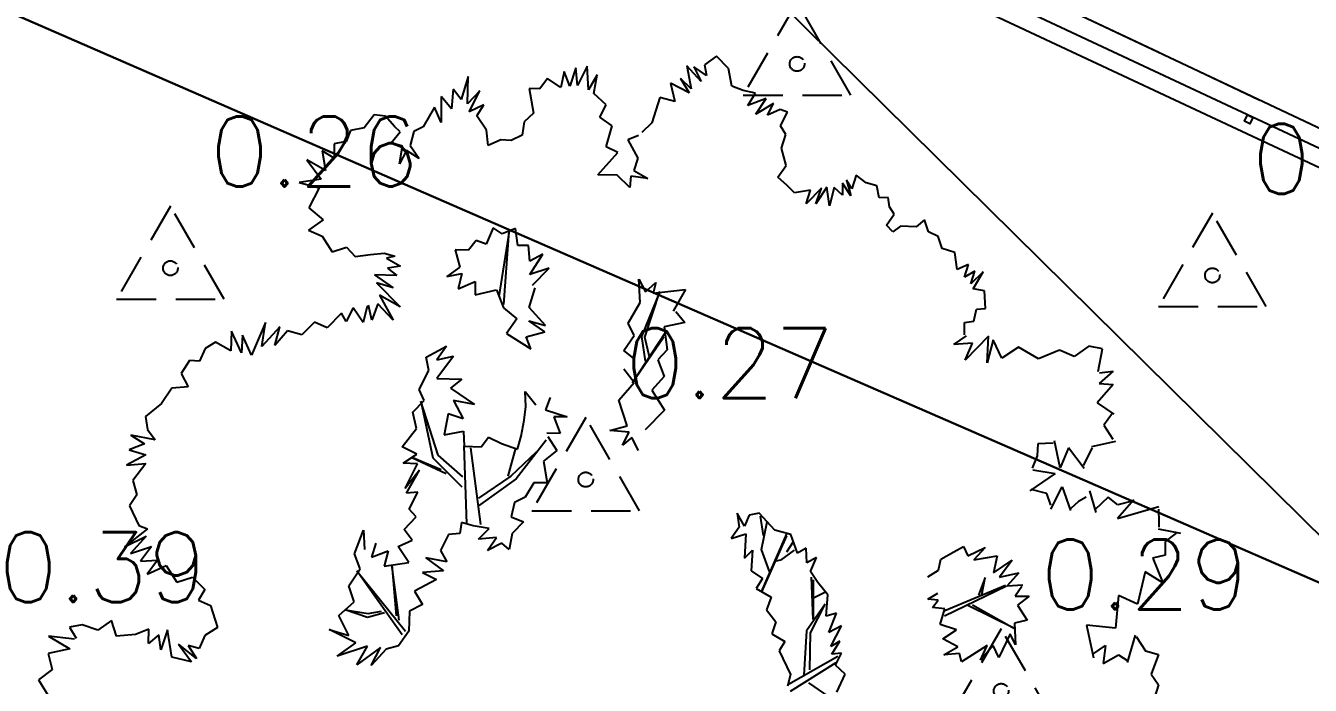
# Model space of a CAD drawing. Header units: metres. Extents: x 543100 to 543604, y 9574012 to 9574398.
# Drawn here: x 543260.08 to 543271.11, y 9574303.81 to 9574309.47 of the extents above; entities that cross this region are included whole.
import ezdxf

# ---------------------------------------------------------------- set-up
doc = ezdxf.new("R2010")
doc.units = ezdxf.units.M
doc.header["$LTSCALE"] = 0.1
doc.linetypes.add('CONTINUO', pattern=[0])
doc.linetypes.add('DASHED2', pattern=[9.525, 6.35, -3.175])
for name, color, linetype in [('C-TINN-BNDY', 110, 'Continuous'), ('C-TOPO-TEXT', 7, 'Continuous'), ('IMPL_CERCA', 8, 'Continuous'), ('IMPL_VEGETAÇÃO', 8, 'Continuous'), ('IMPLANTAÇÃO', 1, 'Continuous'), ('MalhaTriTG', 7, 'CONTINUO'), ('PROJ_PLATOS', 2, 'DASHED2'), ('XREF_IMPLNTACAO', 2, 'Continuous')]:
    doc.layers.add(name, color=color, linetype=linetype)
doc.layers.get('IMPLANTAÇÃO').off()
doc.styles.get("Standard").update_dxf_attribs({"font": 'simplex.shx'})

# ---------------------------------------------------------------- blocks, each defined once
blk = doc.blocks.new('ARBOL03P')
at = {"layer": 'IMPL_VEGETAÇÃO', "color": 1}
for p, q in [((-0.8265, 1.9023), (-0.8035, 1.9436)), ((-0.8035, 1.9436), (-0.7255, 1.9574)), ((-0.9045, 1.8931), (-0.8265, 1.9023)), ((-0.8953, 1.8426), (-0.9045, 1.8931)), ((-0.9274, 1.7875), (-0.8953, 1.8426)), ((-1.2173, 1.7103), (-1.1519, 1.7855)), ((-1.1519, 1.7855), (-1.1585, 1.7071)), ((-0.9298, 1.7823), (-0.8253, 1.8019)), ((-0.8357, 1.76), (-0.8311, 1.8013)), ((-1.3251, 1.6776), (-1.348, 1.7594)), ((-1.3405, 1.7462), (-1.2946, 1.7232)), ((-1.2946, 1.7232), (-1.2487, 1.7462)), ((-1.2487, 1.7462), (-1.2165, 1.7094)), ((-1.1585, 1.7071), (-1.0376, 1.7365)), ((-1.0376, 1.7365), (-1.0343, 1.658)), ((-0.7806, 1.7232), (-0.8357, 1.76)), ((-1.0343, 1.658), (-0.92, 1.7038)), ((-0.92, 1.7038), (-0.8808, 1.6024)), ((-0.8448, 1.7003), (-0.7806, 1.7232)), ((-0.7944, 1.6727), (-0.8448, 1.7003)), ((-1.2892, 1.524), (-1.4002, 1.6417)), ((-1.3909, 1.6452), (-1.3496, 1.6681)), ((-1.3496, 1.6681), (-1.3313, 1.6773)), ((-0.8808, 1.6024), (-0.7828, 1.6809)), ((-1.3806, 1.5468), (-1.2892, 1.524)), ((-1.3726, 1.5441), (-1.3359, 1.5028)), ((-1.3359, 1.5028), (-1.345, 1.4569)), ((-1.345, 1.4569), (-1.2808, 1.4339)), ((-1.3349, 1.3834), (-1.2728, 1.4422)), ((-1.5791, 1.3191), (-1.547, 1.3742)), ((-1.544, 1.3866), (-1.4852, 1.3147)), ((-1.3083, 1.3834), (-1.2808, 1.365)), ((-1.3022, 1.2853), (-1.2369, 1.3539)), ((-1.2808, 1.365), (-1.2441, 1.3513)), ((-0.8563, 1.3135), (-0.88, 1.3608)), ((-0.88, 1.3608), (-0.8293, 1.3371)), ((-0.8293, 1.3371), (-0.7956, 1.3946)), ((-0.7956, 1.3946), (-0.7652, 1.3574)), ((-0.7652, 1.3574), (-0.6943, 1.398)), ((-0.7543, 1.1856), (-0.7472, 1.3668)), ((-0.7472, 1.3668), (-0.7437, 1.1714)), ((-0.6943, 1.398), (-0.7213, 1.3608)), ((-0.7213, 1.3608), (-0.6233, 1.3642)), ((-0.6233, 1.3642), (-0.6537, 1.3236)), ((-1.642, 1.2591), (-1.6322, 1.3343)), ((-1.6341, 1.3283), (-1.5791, 1.3191)), ((-1.4827, 1.3191), (-1.4093, 1.3191)), ((-1.4002, 1.3278), (-1.4427, 1.2395)), ((-0.8766, 1.2696), (-0.907, 1.3202)), ((-0.9002, 1.3202), (-0.8563, 1.3135)), ((-0.6537, 1.3236), (-0.5828, 1.3067)), ((-0.5828, 1.3067), (-0.6436, 1.3034)), ((-0.6436, 1.3034), (-0.5457, 1.2459)), ((-1.7465, 1.2166), (-1.7759, 1.2591)), ((-1.7759, 1.2591), (-1.7106, 1.233)), ((-1.7106, 1.233), (-1.7302, 1.282)), ((-1.7302, 1.282), (-1.642, 1.2591)), ((-1.2075, 1.2853), (-1.3022, 1.2853)), ((-1.2211, 1.2778), (-1.2533, 1.2456)), ((-0.8935, 1.229), (-0.9408, 1.2865)), ((-0.9408, 1.2865), (-0.8766, 1.2696)), ((-0.875, 1.2673), (-0.6691, 1.111)), ((-0.875, 1.2638), (-0.6869, 1.1039)), ((-1.7489, 1.2089), (-1.8315, 1.186)), ((-1.4427, 1.2395), (-1.361, 1.246)), ((-1.361, 1.246), (-1.4427, 1.1807)), ((-1.3088, 1.1578), (-1.3349, 1.2395)), ((-1.3349, 1.2395), (-1.2336, 1.1839)), ((-1.2533, 1.2456), (-1.2395, 1.186)), ((-0.8969, 1.202), (-0.9712, 1.2425)), ((-0.9712, 1.2425), (-0.8935, 1.229)), ((-0.5389, 1.1749), (-0.5896, 1.2087)), ((-0.5896, 1.2087), (-0.5896, 1.1445)), ((-0.5457, 1.2459), (-0.5693, 1.2256)), ((-0.5693, 1.2256), (-0.5389, 1.1749)), ((-1.8315, 1.186), (-1.8177, 1.1354)), ((-1.4322, 1.1814), (-1.4047, 1.1308)), ((-0.961, 1.1851), (-0.8969, 1.202)), ((-0.907, 1.1141), (-0.961, 1.1851)), ((-0.804, 1.1998), (-0.8679, 1.1821)), ((-0.8679, 1.1821), (-0.7969, 1.1892)), ((-0.5896, 1.1445), (-0.6436, 1.1749)), ((-0.6436, 1.1749), (-0.6335, 1.1107)), ((-1.8177, 1.1354), (-1.758, 1.1033)), ((-1.4047, 1.1308), (-1.3634, 1.1492)), ((-1.3634, 1.1492), (-1.3129, 1.1538)), ((-0.9104, 1.0871), (-0.9678, 1.131)), ((-0.9678, 1.131), (-0.907, 1.1141)), ((-0.6335, 1.1107), (-0.6943, 1.1006)), ((-1.758, 1.1033), (-1.7535, 1.0436)), ((-0.934, 1.0567), (-0.9104, 1.0871)), ((-0.6774, 1.0567), (-0.7111, 1.0634)), ((-0.7111, 1.0634), (-0.6976, 1.0263)), ((-0.6943, 1.1006), (-0.6774, 1.0567)), ((-1.7535, 1.0436), (-1.6892, 0.9885)), ((-0.9002, 1.033), (-0.934, 1.0567)), ((-0.853, 1.0026), (-0.9002, 1.033)), ((-0.8124, 1.0128), (-0.853, 1.0026)), ((-0.7719, 0.9891), (-0.8124, 1.0128)), ((-0.6976, 1.0263), (-0.7348, 1.0499)), ((-1.6892, 0.9885), (-1.6938, 0.9012)), ((-0.2147, 0.77), (-0.1934, 0.9298)), ((-1.6938, 0.9012), (-1.6296, 0.8645)), ((-0.3059, 0.8776), (-0.3194, 0.8303)), ((-0.2316, 0.881), (-0.3059, 0.8776)), ((-1.5883, 0.8232), (-1.68, 0.7819)), ((-1.6296, 0.8645), (-1.6754, 0.8048)), ((-1.6754, 0.8048), (-1.5883, 0.8232)), ((-0.3194, 0.8303), (-0.3701, 0.8303)), ((-0.3701, 0.8303), (-0.3498, 0.7999)), ((-0.3532, 0.8233), (-0.1757, 0.706)), ((-0.3283, 0.8268), (-0.1544, 0.7238)), ((-1.68, 0.7819), (-1.5607, 0.7451)), ((-0.3735, 0.783), (-0.4613, 0.783)), ((-0.4613, 0.783), (-0.4174, 0.7526)), ((-0.3498, 0.7999), (-0.4072, 0.8033)), ((-0.4072, 0.8033), (-0.3735, 0.783)), ((-1.7669, 0.725), (-1.8245, 0.6921)), ((-1.7505, 0.6962), (-1.7669, 0.725)), ((-1.5607, 0.7451), (-1.6296, 0.7405)), ((-1.6296, 0.7405), (-1.5928, 0.6808)), ((-0.4174, 0.7526), (-0.495, 0.7458)), ((-0.495, 0.7458), (-0.468, 0.7154)), ((-0.2609, 0.7522), (-0.3851, 0.6918)), ((-0.3851, 0.6741), (-0.2325, 0.7416)), ((-1.8245, 0.6921), (-1.8122, 0.6509)), ((-1.7052, 0.7085), (-1.7505, 0.6962)), ((-1.6847, 0.6797), (-1.7052, 0.7085)), ((-1.6435, 0.7003), (-1.6847, 0.6797)), ((-1.5928, 0.6808), (-1.6433, 0.7084)), ((-0.4348, 0.6776), (-0.5733, 0.5995)), ((-0.5662, 0.6101), (-0.4348, 0.6776)), ((-0.5423, 0.685), (-0.5659, 0.6309)), ((-0.468, 0.7154), (-0.5423, 0.685)), ((-0.3851, 0.6918), (-0.5058, 0.6918)), ((-0.5058, 0.6918), (-0.3851, 0.6741)), ((-0.2721, 0.6174), (-0.2114, 0.6951)), ((-0.2114, 0.6951), (-0.1675, 0.7053)), ((-1.8122, 0.6509), (-1.8862, 0.655)), ((-1.8862, 0.655), (-1.8245, 0.6344)), ((-1.8245, 0.6344), (-1.8739, 0.6262)), ((-0.5659, 0.6309), (-0.5896, 0.587)), ((-0.5449, 0.6705), (-0.5058, 0.6421)), ((-1.8369, 0.6015), (-1.8862, 0.5933)), ((-1.8862, 0.5933), (-1.8492, 0.5645)), ((-1.8739, 0.6262), (-1.8369, 0.6015)), ((-0.5896, 0.587), (-0.647, 0.5836)), ((-0.647, 0.5836), (-0.6132, 0.56)), ((-0.316, 0.5633), (-0.3127, 0.6208)), ((-0.3127, 0.6208), (-0.2721, 0.6174)), ((-1.8492, 0.5645), (-1.9027, 0.5274)), ((-0.6132, 0.56), (-0.6605, 0.5329)), ((-0.6605, 0.5329), (-0.6301, 0.5127)), ((-0.387, 0.5059), (-0.3633, 0.5566)), ((-0.3633, 0.5566), (-0.316, 0.5633)), ((-1.9027, 0.5274), (-1.8944, 0.478)), ((-0.6301, 0.5127), (-0.6807, 0.4586)), ((-0.6336, 0.4965), (-0.5768, 0.468)), ((-0.441, 0.4349), (-0.4376, 0.4991)), ((-0.4376, 0.4991), (-0.387, 0.5059)), ((-1.8944, 0.478), (-1.9273, 0.4451)), ((-1.9273, 0.4451), (-1.9273, 0.404)), ((-0.6807, 0.4586), (-0.6672, 0.3978)), ((-0.4384, 0.4574), (-0.6762, 0.4432)), ((-0.6691, 0.4467), (-0.4384, 0.4574)), ((-0.6159, 0.4751), (-0.662, 0.4787)), ((-0.52, 0.4503), (-0.5804, 0.3863)), ((-0.5768, 0.468), (-0.5662, 0.4538)), ((-0.4916, 0.3876), (-0.4849, 0.4383)), ((-0.4849, 0.4383), (-0.441, 0.4349)), ((-1.9273, 0.404), (-1.9602, 0.371)), ((-0.6672, 0.3978), (-0.6976, 0.3167)), ((-0.5804, 0.3863), (-0.6833, 0.3579)), ((-0.5626, 0.3572), (-0.4916, 0.3876)), ((-1.9602, 0.371), (-1.9232, 0.3546)), ((-1.9232, 0.3546), (-1.8985, 0.3011)), ((-0.6301, 0.3686), (-0.6904, 0.3259)), ((-0.6065, 0.3065), (-0.522, 0.3437)), ((-0.522, 0.3437), (-0.5626, 0.3572)), ((-1.8985, 0.3011), (-1.8656, 0.2846)), ((-0.6976, 0.3167), (-0.674, 0.2863)), ((-0.674, 0.2863), (-0.6301, 0.2896)), ((-0.6301, 0.2896), (-0.6605, 0.2423)), ((-0.5659, 0.266), (-0.6065, 0.3065)), ((-1.9273, 0.2599), (-1.9438, 0.2311)), ((-1.878, 0.2517), (-1.9273, 0.2599)), ((-1.8656, 0.2846), (-1.878, 0.2517)), ((-0.6605, 0.2423), (-0.6166, 0.2727)), ((-0.6166, 0.2727), (-0.5659, 0.266)), ((-1.9438, 0.2311), (-1.9726, 0.2105)), ((-1.9726, 0.2105), (-1.9561, 0.1817)), ((-1.9561, 0.1817), (-1.9931, 0.1529)), ((-1.9931, 0.1529), (-1.9849, 0.1118)), ((-1.9849, 0.1118), (-1.9931, 0.0665)), ((-1.9931, 0.0665), (-1.9397, 0.0747)), ((-1.9602, 0.0418), (-1.915, 0.083)), ((-1.9397, 0.0747), (-1.9602, 0.0418)), ((-1.915, 0.083), (-1.9438, 0.0336)), ((-1.9438, 0.0336), (-1.9027, 0.0542)), ((-1.9027, 0.0542), (-1.915, 0.013)), ((-1.915, 0.013), (-1.8451, 0.0295)), ((-1.8451, 0.0295), (-1.9027, -0.0117)), ((-1.9027, -0.0117), (-1.8286, -0.0199)), ((-1.8286, -0.0199), (-1.8903, -0.0282)), ((-1.8903, -0.0282), (-1.8122, -0.0528)), ((-1.8122, -0.0528), (-1.8656, -0.0611)), ((-1.8656, -0.0611), (-1.8286, -0.1105)), ((-1.8286, -0.1105), (-1.841, -0.1475)), ((-1.9068, -0.1845), (-1.9561, -0.2298)), ((-1.8533, -0.1928), (-1.9068, -0.1845)), ((-1.841, -0.1475), (-1.8533, -0.1928)), ((-0.9264, -0.2519), (-0.8816, -0.1757)), ((-0.8816, -0.1757), (-0.783, -0.207)), ((-2.0096, -0.238), (-2.0302, -0.271)), ((-1.9561, -0.2298), (-2.0096, -0.238)), ((-1.0384, -0.2833), (-0.9936, -0.2339)), ((-0.9936, -0.2339), (-0.9264, -0.2519)), ((-0.7023, -0.1936), (-0.7337, -0.2384)), ((-0.7337, -0.2384), (-0.6934, -0.2564)), ((-2.0302, -0.271), (-2.0877, -0.271)), ((-2.0877, -0.271), (-2.0836, -0.2998)), ((-1.2311, -0.3057), (-1.2086, -0.2564)), ((-1.2086, -0.2564), (-1.1594, -0.3191)), ((-1.1594, -0.3191), (-1.0877, -0.2698)), ((-1.0877, -0.2698), (-1.0384, -0.2833)), ((-0.7651, -0.2743), (-0.8367, -0.346)), ((-0.7203, -0.3236), (-0.7651, -0.2743)), ((-0.6934, -0.2564), (-0.7471, -0.2564)), ((-0.7471, -0.2564), (-0.7203, -0.3236)), ((-2.0425, -0.3327), (-2.0919, -0.3327)), ((-2.0919, -0.3327), (-2.026, -0.3739)), ((-2.0836, -0.2998), (-2.0425, -0.3327)), ((-1.2535, -0.4133), (-1.3207, -0.3102)), ((-1.3207, -0.3102), (-1.2266, -0.3146)), ((-0.9186, -0.3292), (-1.1428, -0.305)), ((-1.1247, -0.3019), (-0.9186, -0.3292)), ((-1.0337, -0.3171), (-1.0913, -0.3656)), ((-1.0883, -0.3778), (-1.0125, -0.3232)), ((-0.9219, -0.3236), (-0.9488, -0.3819)), ((-0.8367, -0.346), (-0.9219, -0.3236)), ((-2.026, -0.3739), (-2.096, -0.3656)), ((-2.096, -0.3656), (-2.0425, -0.415)), ((-1.0913, -0.3656), (-1.2701, -0.3929)), ((-1.2701, -0.3929), (-1.0883, -0.3778)), ((-1.0025, -0.3684), (-1.0115, -0.4133)), ((-2.0425, -0.415), (-2.096, -0.4109)), ((-2.096, -0.4109), (-2.0836, -0.4562)), ((-1.2938, -0.4222), (-1.2535, -0.4133)), ((-1.2445, -0.4402), (-1.2938, -0.4222)), ((-1.0787, -0.4043), (-1.1101, -0.4447)), ((-1.0115, -0.4133), (-1.0787, -0.4043)), ((-2.0836, -0.4562), (-2.0795, -0.5014)), ((-1.1997, -0.4402), (-1.2759, -0.485)), ((-1.2759, -0.485), (-1.2445, -0.4402)), ((-1.1101, -0.4447), (-1.1997, -0.4402)), ((-0.5948, -0.5209), (-0.5634, -0.4671)), ((-0.5634, -0.4671), (-0.5052, -0.494)), ((-0.5052, -0.494), (-0.438, -0.4447)), ((-0.438, -0.4447), (-0.4156, -0.4895)), ((-0.2632, -0.5074), (-0.2677, -0.4581)), ((-0.2677, -0.4581), (-0.2094, -0.476)), ((-0.2094, -0.476), (-0.1512, -0.4581)), ((-0.1512, -0.4581), (-0.1602, -0.494)), ((-2.0795, -0.5014), (-2.133, -0.5426)), ((-0.6799, -0.5747), (-0.6934, -0.4895)), ((-0.6934, -0.4895), (-0.671, -0.5343)), ((-0.671, -0.5343), (-0.6262, -0.485)), ((-0.6262, -0.485), (-0.6038, -0.5298)), ((-0.5801, -0.5203), (-0.3989, -0.5557)), ((-0.4156, -0.4895), (-0.3528, -0.494)), ((-0.3528, -0.494), (-0.317, -0.5209)), ((-0.317, -0.5209), (-0.2632, -0.5074)), ((-0.1109, -0.5298), (-0.1691, -0.5209)), ((-0.1691, -0.5209), (-0.1333, -0.5792)), ((-0.1602, -0.494), (-0.1109, -0.5298)), ((-2.133, -0.5426), (-2.1535, -0.6043)), ((-0.7292, -0.5792), (-0.6799, -0.5747)), ((-0.5226, -0.5336), (-0.3989, -0.5778)), ((-0.3989, -0.5557), (-0.2443, -0.6353)), ((-0.3989, -0.5778), (-0.2708, -0.6485)), ((-0.1333, -0.5792), (-0.187, -0.5612)), ((-0.187, -0.5612), (-0.1691, -0.6195)), ((-2.1535, -0.6043), (-2.1042, -0.629)), ((-2.1042, -0.629), (-2.0713, -0.6043)), ((-2.0713, -0.6043), (-2.0795, -0.6619)), ((-2.0795, -0.6619), (-2.0425, -0.6126)), ((-2.0425, -0.6126), (-2.0713, -0.6866)), ((-1.6308, -0.686), (-1.6268, -0.6258)), ((-1.6268, -0.6258), (-1.6067, -0.686)), ((-0.7068, -0.6733), (-0.6799, -0.615)), ((-0.55, -0.6105), (-0.6082, -0.6285)), ((-0.5007, -0.6016), (-0.55, -0.6105)), ((-0.4917, -0.6643), (-0.5007, -0.6016)), ((-0.3945, -0.5866), (-0.5005, -0.6087)), ((-0.1869, -0.5955), (-0.4254, -0.7591)), ((-0.1691, -0.6195), (-0.1602, -0.6643)), ((-2.0713, -0.6866), (-2.0014, -0.6331)), ((-2.0014, -0.6331), (-2.0178, -0.6866)), ((-2.0178, -0.6866), (-1.9849, -0.6331)), ((-1.9849, -0.6331), (-1.9849, -0.7113)), ((-1.9849, -0.7113), (-1.9314, -0.6661)), ((-1.9314, -0.6661), (-1.9191, -0.7237)), ((-1.6067, -0.686), (-1.5666, -0.67)), ((-1.5666, -0.67), (-1.5867, -0.7342)), ((-0.6575, -0.6464), (-0.7068, -0.6733)), ((-0.6082, -0.6285), (-0.6575, -0.6464)), ((-0.4917, -0.7181), (-0.4917, -0.6643)), ((-0.1648, -0.6441), (-0.421, -0.7856)), ((-0.1602, -0.6643), (-0.1198, -0.6509)), ((-0.1198, -0.6509), (-0.0974, -0.6868)), ((-0.0302, -0.6868), (-0.0033, -0.6464)), ((-0.0033, -0.6464), (0.0191, -0.7226)), ((0.0191, -0.7226), (0.0325, -0.6419)), ((0.0325, -0.6419), (0.0728, -0.7092)), ((0.0728, -0.7092), (0.0728, -0.6509)), ((0.0728, -0.6509), (0.149, -0.7047)), ((0.149, -0.7047), (0.1804, -0.6554)), ((0.1798, -0.9315), (0.2991, -0.6662)), ((0.3168, -0.6706), (0.1798, -0.9315)), ((0.1804, -0.6554), (0.2252, -0.6868)), ((0.2252, -0.6868), (0.2924, -0.6554)), ((0.2924, -0.6554), (0.3596, -0.6643)), ((0.3596, -0.6643), (0.391, -0.7002)), ((-1.9191, -0.7237), (-1.8204, -0.7072)), ((-1.8204, -0.7072), (-1.771, -0.7237)), ((-1.723, -0.7583), (-1.6789, -0.694)), ((-1.6789, -0.694), (-1.6308, -0.686)), ((-0.9622, -0.7181), (-0.9936, -0.8033)), ((-0.9488, -0.7809), (-0.9622, -0.7181)), ((-0.9398, -0.7092), (-0.9488, -0.7809)), ((-0.8905, -0.763), (-0.9398, -0.7092)), ((-0.4469, -0.7271), (-0.4917, -0.7181)), ((-0.0974, -0.6868), (-0.0302, -0.6868)), ((0.2726, -0.706), (0.1003, -0.8254)), ((0.391, -0.7002), (0.4716, -0.7226)), ((0.4716, -0.7226), (0.3954, -0.7226)), ((0.3954, -0.7226), (0.494, -0.7719)), ((-1.7551, -0.7302), (-1.723, -0.7583)), ((-1.5546, -0.7984), (-1.6629, -0.7703)), ((-1.6629, -0.7703), (-1.6629, -0.8185)), ((-1.5867, -0.7342), (-1.5546, -0.7984)), ((-0.8592, -0.7271), (-0.8905, -0.763)), ((-0.8681, -0.8347), (-0.8592, -0.7271)), ((-0.42, -0.7854), (-0.4469, -0.7271)), ((-0.315, -0.737), (-0.3459, -0.8563)), ((-0.3282, -0.8696), (-0.2796, -0.7237)), ((0.1003, -0.8254), (0.2638, -0.7237)), ((0.2726, -0.7679), (0.3168, -0.8165)), ((0.494, -0.7719), (0.4134, -0.7675)), ((0.4134, -0.7675), (0.4985, -0.8526)), ((-1.6629, -0.8185), (-1.7431, -0.8345)), ((-1.0742, -0.8302), (-1.1594, -0.8033)), ((-1.1594, -0.8033), (-1.1056, -0.8571)), ((-0.9936, -0.8033), (-1.0697, -0.8168)), ((-0.4693, -0.8123), (-0.42, -0.7854)), ((-0.4245, -0.8706), (-0.4693, -0.8123)), ((-0.2929, -0.9403), (-0.2973, -0.7988)), ((-0.0168, -0.7988), (-0.0392, -0.8437)), ((0.028, -0.8347), (-0.0168, -0.7988)), ((0.0639, -0.7719), (0.028, -0.8347)), ((0.1176, -0.8482), (0.0639, -0.7719)), ((0.3035, -0.821), (0.2726, -0.7812)), ((0.3168, -0.8165), (0.3301, -0.905)), ((0.4985, -0.8526), (0.4223, -0.8123)), ((0.4223, -0.8123), (0.4223, -0.9244)), ((-1.7431, -0.8345), (-1.7511, -0.8907)), ((-1.1056, -0.8571), (-1.1952, -0.8482)), ((-1.1952, -0.8482), (-1.1504, -0.8795)), ((-0.9488, -0.8885), (-0.9353, -0.8257)), ((-0.9353, -0.8257), (-0.8681, -0.8347)), ((-0.5903, -0.9289), (-0.5769, -0.8213)), ((-0.5769, -0.8213), (-0.5545, -0.8975)), ((-0.5545, -0.8975), (-0.5097, -0.8347)), ((-0.5097, -0.8347), (-0.5007, -0.893)), ((-0.3459, -0.8563), (-0.4961, -1.0066)), ((-0.3017, -0.821), (-0.2929, -0.9403)), ((-0.1154, -0.8616), (-0.187, -0.8616)), ((-0.187, -0.8616), (-0.1646, -0.8975)), ((-0.1019, -0.8257), (-0.1154, -0.8616)), ((-0.0392, -0.8437), (-0.1019, -0.8257)), ((0.0594, -0.8616), (0.1176, -0.8482)), ((0.1087, -0.9064), (0.0594, -0.8616)), ((0.3301, -0.905), (0.3035, -0.821)), ((0.4089, -0.8482), (0.3596, -0.9154)), ((0.4223, -0.9244), (0.4089, -0.8482)), ((-1.8032, -0.8907), (-1.8193, -0.9509)), ((-1.7511, -0.8907), (-1.8032, -0.8907)), ((-0.961, -0.8933), (-1.2156, -0.9994)), ((-1.1504, -0.8795), (-1.1997, -0.9109)), ((-1.1997, -0.9109), (-1.1818, -0.9468)), ((-0.9981, -0.9423), (-0.9488, -0.8885)), ((-0.5993, -0.9916), (-0.6396, -0.9064)), ((-0.6396, -0.9064), (-0.5903, -0.9289)), ((-0.5007, -0.893), (-0.4245, -0.8706)), ((-0.4961, -1.0066), (-0.3282, -0.8696)), ((-0.1781, -0.9109), (-0.2811, -0.9109)), ((-0.2811, -0.9109), (-0.2587, -0.9602)), ((-0.1646, -0.8975), (-0.2632, -0.893)), ((-0.2632, -0.893), (-0.1781, -0.9109)), ((0.0549, -0.9154), (0.1087, -0.9064)), ((0.2879, -0.8885), (0.2431, -0.9333)), ((0.3596, -0.9154), (0.2879, -0.8885)), ((-1.8193, -0.9509), (-1.8875, -0.971)), ((-1.1818, -0.9468), (-1.2355, -0.9827)), ((-1.2156, -0.9994), (-0.9792, -0.9236)), ((-0.9443, -1.0051), (-0.9981, -0.9423)), ((-0.2587, -0.9602), (-0.3125, -0.9289)), ((-0.3125, -0.9289), (-0.3125, -0.9916)), ((0.0325, -0.9782), (0.0952, -0.9423)), ((0.1669, -0.9244), (0.1266, -0.9692)), ((0.2431, -0.9333), (0.1669, -0.9244)), ((-1.8233, -0.975), (-1.8995, -1.0191)), ((-1.8875, -0.971), (-1.8233, -0.975)), ((-1.2355, -0.9827), (-1.1952, -1.0185)), ((-0.9891, -1.0275), (-0.9443, -1.0051)), ((-0.662, -1.023), (-0.7023, -0.9737)), ((-0.7023, -0.9737), (-0.5993, -0.9916)), ((-0.5052, -0.9961), (-0.5321, -1.032)), ((-0.4469, -1.014), (-0.5052, -0.9961)), ((-0.3976, -0.9737), (-0.4469, -1.014)), ((-0.3125, -0.9916), (-0.3976, -0.9737)), ((0.1266, -0.9692), (0.0325, -0.9782)), ((-1.8995, -1.0191), (-1.8193, -1.0191)), ((-1.8193, -1.0191), (-1.8754, -1.0553)), ((-1.8754, -1.0553), (-1.8032, -1.0432)), ((-1.8032, -1.0432), (-1.8434, -1.0874)), ((-1.1952, -1.0185), (-1.1997, -1.0589)), ((-1.1997, -1.0589), (-1.1325, -1.0544)), ((-1.1325, -1.0544), (-1.128, -1.0947)), ((-0.9353, -1.0723), (-0.9891, -1.0275)), ((-0.653, -1.0634), (-0.7247, -1.014)), ((-0.7247, -1.014), (-0.662, -1.023)), ((-0.6127, -1.032), (-0.653, -1.0634)), ((-0.5321, -1.032), (-0.6127, -1.032)), ((-1.8434, -1.0874), (-1.7832, -1.0713)), ((-1.7832, -1.0713), (-1.7912, -1.1315)), ((-1.128, -1.0947), (-1.0832, -1.1037)), ((-1.0832, -1.1037), (-1.0608, -1.1485)), ((-1.0608, -1.1485), (-1.0115, -1.1037)), ((-1.0115, -1.1037), (-0.9577, -1.1306)), ((-0.9936, -1.0858), (-0.9353, -1.0723)), ((-0.9577, -1.1306), (-0.9936, -1.0858)), ((-1.7912, -1.1315), (-1.7431, -1.1395)), ((-1.7431, -1.1395), (-1.727, -1.1757)), ((-1.727, -1.1757), (-1.6508, -1.1195)), ((-1.6508, -1.1195), (-1.6067, -1.1355)), ((-1.6067, -1.1355), (-1.5586, -1.1195)), ((-1.5586, -1.1195), (-1.5225, -1.1476)), ((-1.5225, -1.1476), (-1.5065, -1.1837)), ((-1.5065, -1.1837), (-1.4663, -1.2158)), ((-1.5145, -1.2479), (-1.5466, -1.3041)), ((-1.4663, -1.2158), (-1.5145, -1.2479)), ((-0.8166, -1.3563), (-0.7765, -1.2359)), ((-0.7765, -1.2359), (-0.7805, -1.3242)), ((-0.7805, -1.3242), (-0.7204, -1.2359)), ((-0.7204, -1.2359), (-0.7484, -1.3161)), ((-1.5466, -1.3041), (-1.5947, -1.3001)), ((-1.5947, -1.3001), (-1.5466, -1.3362)), ((-0.8848, -1.3442), (-0.8768, -1.3001)), ((-0.8768, -1.3001), (-0.8407, -1.3764)), ((-0.8407, -1.3764), (-0.8286, -1.2921)), ((-0.8286, -1.2921), (-0.8166, -1.3563)), ((0.5445, -1.3625), (0.6057, -1.3013)), ((0.6057, -1.3013), (0.6552, -1.3304)), ((-1.5466, -1.3362), (-1.6348, -1.3362)), ((-1.6348, -1.3362), (-1.5706, -1.3563)), ((-0.9289, -1.3804), (-0.9369, -1.3402)), ((-0.9369, -1.3402), (-0.9169, -1.3643)), ((-0.9169, -1.3643), (-0.9129, -1.3041)), ((-0.9129, -1.3041), (-0.8848, -1.3442)), ((-0.7484, -1.3161), (-0.6843, -1.3081)), ((-0.6843, -1.3081), (-0.7284, -1.3442)), ((-0.7231, -1.3479), (-0.6619, -1.3334)), ((-0.6619, -1.3334), (-0.694, -1.3917)), ((0.6552, -1.3304), (0.7077, -1.3275)), ((0.7077, -1.3275), (0.7164, -1.3684)), ((0.7164, -1.3684), (0.7456, -1.3188)), ((0.7456, -1.3188), (0.7281, -1.4033)), ((0.7281, -1.4033), (0.766, -1.3304)), ((0.766, -1.3304), (0.7834, -1.4033)), ((-1.5706, -1.3563), (-1.6629, -1.4004)), ((-1.6629, -1.4004), (-1.5746, -1.3844)), ((-1.5746, -1.3844), (-1.5947, -1.4285)), ((-0.9008, -1.4245), (-0.9289, -1.3804)), ((-0.694, -1.3917), (-0.6357, -1.3917)), ((-0.6357, -1.3917), (-0.6561, -1.4208)), ((0.5474, -1.4121), (0.5445, -1.3625)), ((-1.5947, -1.4285), (-1.5265, -1.4004)), ((-1.5265, -1.4004), (-1.5506, -1.4566)), ((-1.5506, -1.4566), (-1.4623, -1.4125)), ((-1.4623, -1.4125), (-1.5024, -1.4606)), ((-1.334, -1.4767), (-1.3059, -1.4245)), ((-1.3059, -1.4245), (-1.3099, -1.4807)), ((-0.8688, -1.4727), (-0.9008, -1.4245)), ((-0.6561, -1.4208), (-0.5832, -1.4442)), ((-0.5832, -1.4442), (-0.5803, -1.4967)), ((0.4804, -1.4704), (0.5008, -1.4092)), ((0.5008, -1.4092), (0.5474, -1.4121)), ((0.7834, -1.4033), (0.6989, -1.4646)), ((-1.5024, -1.4606), (-1.4182, -1.4647)), ((-1.4182, -1.4647), (-1.3861, -1.4887)), ((-1.3861, -1.4887), (-1.334, -1.4767)), ((-1.2538, -1.4807), (-1.3179, -1.5008)), ((-1.3099, -1.4807), (-1.2538, -1.4807)), ((-0.8848, -1.5168), (-0.8688, -1.4727)), ((0.5241, -1.5142), (0.4804, -1.4704)), ((0.6989, -1.4646), (0.7776, -1.4529)), ((0.7776, -1.4529), (0.731, -1.485)), ((0.731, -1.485), (0.7776, -1.5054)), ((-1.3621, -1.5329), (-1.3701, -1.561)), ((-1.3099, -1.5449), (-1.3621, -1.5329)), ((-1.3179, -1.5008), (-1.3099, -1.5449)), ((-0.8447, -1.557), (-0.8848, -1.5168)), ((-0.5803, -1.4967), (-0.5162, -1.5171)), ((-0.5162, -1.5171), (-0.5046, -1.5725)), ((0.4862, -1.5783), (0.5241, -1.5142)), ((0.7776, -1.5054), (0.7281, -1.5287)), ((0.7281, -1.5287), (0.7689, -1.5637)), ((-1.3701, -1.561), (-1.3901, -1.6091)), ((-0.8808, -1.6172), (-0.8447, -1.557)), ((-0.5046, -1.5725), (-0.4346, -1.59)), ((-0.4346, -1.59), (-0.5046, -1.6046)), ((0.5474, -1.6279), (0.4862, -1.5783)), ((0.7689, -1.5637), (0.8068, -1.625)), ((-1.3901, -1.6091), (-1.3741, -1.6493)), ((-0.8768, -1.6734), (-0.8808, -1.6172)), ((-0.5046, -1.6046), (-0.4084, -1.6308)), ((-0.4084, -1.6308), (-0.4958, -1.66)), ((0.5154, -1.6716), (0.4833, -1.6162)), ((0.4833, -1.6162), (0.5474, -1.6279)), ((0.8068, -1.625), (0.763, -1.6687)), ((-1.3741, -1.6493), (-1.3139, -1.6613)), ((-1.3139, -1.6613), (-1.2819, -1.7015)), ((-0.953, -1.7095), (-0.9369, -1.6413)), ((-0.9369, -1.6413), (-0.8768, -1.6734)), ((-0.4958, -1.66), (-0.3618, -1.6512)), ((-0.3618, -1.6512), (-0.4142, -1.7154)), ((0.5066, -1.7183), (0.4483, -1.66)), ((0.4483, -1.66), (0.5154, -1.6716)), ((0.763, -1.6687), (0.8184, -1.6979)), ((-1.2819, -1.7015), (-1.2377, -1.6974)), ((-1.2377, -1.6974), (-1.2097, -1.7336)), ((-1.2097, -1.7336), (-1.1615, -1.7095)), ((-1.1615, -1.7095), (-1.1655, -1.7617)), ((-1.1655, -1.7617), (-1.1054, -1.7175)), ((-1.1054, -1.7175), (-1.1094, -1.7978)), ((-1.1094, -1.7978), (-1.0693, -1.7175)), ((-1.0693, -1.7175), (-1.0212, -1.7857)), ((-1.0212, -1.7857), (-1.0372, -1.7095)), ((-1.0372, -1.7095), (-0.953, -1.7095)), ((-0.4142, -1.7154), (-0.353, -1.6891)), ((-0.353, -1.6891), (-0.4084, -1.7591)), ((-0.4084, -1.7591), (-0.3414, -1.727)), ((-0.3414, -1.727), (-0.3443, -1.7941)), ((0.3988, -1.7387), (0.3959, -1.7037)), ((0.3959, -1.7037), (0.495, -1.7504)), ((0.495, -1.7504), (0.4221, -1.695)), ((0.4221, -1.695), (0.5066, -1.7183)), ((0.8184, -1.6979), (0.8272, -1.7591)), ((0.3493, -1.8029), (0.3988, -1.7387)), ((0.8272, -1.7591), (0.8563, -1.797)), ((0.8563, -1.797), (0.8825, -1.7562)), ((0.8883, -1.7597), (0.9231, -1.8526)), ((0.9231, -1.8526), (0.9289, -1.7597)), ((0.9289, -1.7597), (0.9811, -1.8235)), ((0.9811, -1.8235), (1.0275, -1.7829)), ((1.0275, -1.7829), (1.0855, -1.8119)), ((1.0855, -1.8119), (1.1319, -1.7365)), ((-0.3443, -1.7941), (-0.3064, -1.8174)), ((-0.3064, -1.8174), (-0.254, -1.8145)), ((-0.254, -1.8145), (-0.2394, -1.8495)), ((-0.1811, -1.8554), (-0.149, -1.8087)), ((-0.149, -1.8087), (-0.117, -1.8612)), ((0.0637, -1.8729), (0.0841, -1.8291)), ((0.0841, -1.8291), (0.1103, -1.9195)), ((0.2181, -1.8816), (0.1802, -1.8204)), ((0.1802, -1.8204), (0.2589, -1.8349)), ((0.2589, -1.8349), (0.2997, -1.797)), ((0.2997, -1.797), (0.3493, -1.8029)), ((-0.2394, -1.8495), (-0.1811, -1.8554)), ((-0.117, -1.8612), (-0.0471, -1.8699)), ((-0.0471, -1.8699), (0.0229, -1.902)), ((0.0229, -1.902), (0.0637, -1.8729)), ((0.1103, -1.9195), (0.1161, -1.8583)), ((0.1161, -1.8583), (0.1628, -1.8991)), ((0.1628, -1.8991), (0.1511, -1.8349)), ((0.1511, -1.8349), (0.2181, -1.8816))]:
    blk.add_line(p, q, dxfattribs=at)
blk = doc.blocks.new('CERCA')
at = {"layer": 'IMPL_CERCA', "color": 3}
blk.add_lwpolyline([(-0.025, 0), (0.025, 0), (0.025, -0.06), (-0.025, -0.06)], close=True, dxfattribs=at)
blk = doc.blocks.new('A$C00972E22')
at = {"layer": 'IMPL_CERCA'}
for p, q in [((129.942, 225.19), (35.456, 222.107)), ((129.798, 225.036), (35.606, 221.961))]:
    blk.add_line(p, q, dxfattribs=at)
at = {"layer": 'IMPL_CERCA', "rotation": 1.869235802743094}
blk.add_blockref('CERCA', (77.924, 223.493), dxfattribs=at)
at = {"layer": 'IMPL_VEGETAÇÃO', "xscale": 2.286791147988358, "yscale": 2.286791147988358, "zscale": 2.286791147988358, "rotation": 270.0000000000018}
blk.add_blockref('ARBOL03P', (74.988, 216.95), dxfattribs=at)
blk = doc.blocks.new('Base_Implantacao')
at = {"layer": 'IMPLANTAÇÃO', "rotation": 333.0393706475627}
blk.add_blockref('A$C00972E22', (543099.81, 9574144.816), dxfattribs=at)
at = {"layer": 'MalhaTriTG', "color": 132}
mesh = blk.add_polyface(dxfattribs=at)
corners = [(543224.664, 9574302.936, 30.992), (543210.265, 9574288.67, 31.209), (543216.703, 9574288.465, 31.154), (543213.734, 9574321.335, 30.969), (543218.85, 9574331.345, 30.895), (543226.223, 9574326.207, 30.933), (543224.268, 9574315.932, 31.062), (543219.876, 9574286.567, 30.533), (543193.607, 9574282.384, 31.298), (543227.396, 9574302.372, 30.53), (543227.186, 9574316.359, 31.22), (543239.215, 9574322.014, 30.485), (543230.57, 9574334.709, 30.757), (543225.45, 9574344.044, 30.865), (543250.101, 9574371.359, 30.793), (543235.218, 9574379.328, 30.85), (543243.115, 9574295.416, 30.237), (543260.488, 9574287.844, 29.96), (543254.859, 9574311.797, 30.344), (543254.233, 9574321.821, 30.714), (543271.924, 9574304.366, 30.172), (543267.489, 9574362.43, 30.657), (543240.338, 9574372.751, 30.753), (543240.528, 9574376.308, 30.661), (543253.768, 9574378.732, 30.858), (543253.993, 9574377.599, 30.878), (543254.701, 9574379.306, 30.904), (543255.768, 9574376.437, 30.874), (543276.872, 9574367.935, 30.831), (543257.017, 9574378.285, 30.88)]
mesh.append_faces([[corners[k] for k in face] for face in [(0, 1, 2), (0, 3, 1), (4, 3, 5), (0, 6, 3), (5, 3, 6), (2, 7, 0), (3, 8, 1), (0, 9, 10), (9, 0, 7), (10, 9, 11), (10, 5, 6), (4, 12, 13), (4, 5, 12), (11, 12, 5), (13, 12, 14), (5, 10, 11), (6, 0, 10), (3, 4, 15), (15, 4, 13), (9, 16, 11), (16, 17, 18), (19, 18, 20), (20, 18, 17), (19, 21, 12), (19, 11, 18), (18, 11, 16), (22, 14, 23), (13, 14, 22), (23, 14, 24), (22, 23, 15), (23, 24, 15), (24, 14, 25), (24, 25, 26), (15, 24, 26), (14, 27, 25), (15, 13, 22), (21, 28, 29), (25, 29, 26), (29, 25, 27), (29, 27, 21), (21, 27, 14), (21, 14, 12), (19, 12, 11)]], dxfattribs={"color": 132})
mesh = blk.add_polyface(dxfattribs=at)
corners = [(543270.435, 9574261.497, 30.138), (543277.509, 9574234.871, 29.901), (543286.193, 9574252.186, 29.755), (543280.398, 9574278.781, 29.983), (543289.088, 9574294.733, 30.178), (543296.872, 9574272.278, 29.953), (543260.488, 9574287.844, 29.96), (543271.924, 9574304.366, 30.172), (543303.447, 9574285.488, 29.878), (543336.058, 9574334.73, 30.461), (543279.99, 9574308.59, 30.798), (543254.233, 9574321.821, 30.714), (543299.762, 9574345.72, 30.532), (543267.489, 9574362.43, 30.657), (543351.719, 9574309.19, 30.291), (543350.095, 9574319.461, 30.113), (543307.363, 9574349.629, 30.604), (543357.825, 9574312.83, 30.206), (543337.133, 9574336.573, 30.477), (543307.771, 9574351.726, 30.631), (543276.872, 9574367.935, 30.831), (543357.686, 9574325.98, 30.362), (543276.126, 9574365.882, 30.792), (543257.017, 9574378.285, 30.88), (543390.416, 9574309.114, 30.68), (543366.894, 9574308.02, 30.237), (543367.47, 9574300.642, 30.159), (543361.131, 9574324.139, 30.293), (543358.853, 9574322.863, 30.332), (543360.991, 9574321.906, 30.245), (543361.751, 9574323.487, 30.307), (543361.151, 9574324.144, 30.285), (543361.697, 9574322.484, 30.274)]
mesh.append_faces([[corners[k] for k in face] for face in [(0, 1, 2), (0, 2, 3), (4, 3, 5), (5, 3, 2), (6, 3, 7), (4, 5, 8), (8, 9, 4), (3, 6, 0), (4, 7, 3), (7, 4, 10), (11, 7, 10), (12, 11, 10), (12, 13, 11), (4, 12, 10), (9, 14, 15), (9, 16, 12), (15, 14, 17), (9, 15, 18), (16, 18, 19), (18, 16, 9), (19, 18, 20), (16, 19, 12), (15, 21, 18), (4, 9, 12), (9, 8, 14), (20, 12, 19), (13, 22, 20), (22, 13, 12), (20, 22, 12), (23, 20, 24), (20, 18, 21), (25, 17, 14), (8, 26, 14), (27, 28, 29), (28, 17, 29), (30, 27, 29), (21, 27, 31), (27, 21, 28), (30, 31, 27), (30, 29, 32), (21, 15, 28), (24, 20, 21), (28, 15, 17)]], dxfattribs={"color": 132})
blk = doc.blocks.new('STA')
blk.add_lwpolyline([(0, 1), (-0.866, -0.5), (0.866, -0.5)], close=True)
blk.add_circle((0, 0), 0.118)

msp = doc.modelspace()

# ---------------------------------------------------------------- linework, layer by layer
at = {"layer": 'C-TINN-BNDY', "color": 110, "linetype": 'Continuous', "lineweight": -3}
for points in [[(543173.394, 9574195.975, 31.05), (543164.154, 9574205.609, 31.55), (543171.32, 9574219.703, 31.38), (543181.41, 9574239.043, 31.32), (543195.415, 9574266.162, 31.2), (543201.92, 9574278.855, 31.05), (543226.291, 9574326.206, 30.93), (543232.197, 9574326.995, 30.6), (543317.726, 9574286.616, 30), (543317.458, 9574286.033, 30), (543308.602, 9574272.954, 30.49), (543262.268, 9574164.284, 30.8), (543256.744, 9574152.958, 30.8), (543241.961, 9574120.557, 30.8), (543229.553, 9574136.48, 30.5), (543208.805, 9574161.625, 30.7), (543197.061, 9574173.702, 30.7)], [(543173.394, 9574195.975, 31.05), (543164.154, 9574205.609, 31.55), (543171.32, 9574219.703, 31.38), (543181.41, 9574239.043, 31.32), (543195.415, 9574266.162, 31.2), (543201.92, 9574278.855, 31.05), (543226.291, 9574326.206, 30.93), (543232.197, 9574326.995, 30.6), (543317.726, 9574286.616, 30), (543317.458, 9574286.033, 30), (543308.602, 9574272.954, 30.49), (543262.268, 9574164.284, 30.8), (543256.744, 9574152.958, 30.8), (543241.961, 9574120.557, 30.8), (543229.553, 9574136.48, 30.5), (543208.805, 9574161.625, 30.7), (543197.061, 9574173.702, 30.7)], [(543264.393, 9574311.795, -0.028), (543275.811, 9574306.404, -0.18), (543283.947, 9574302.563, -0.291), (543303.534, 9574293.316, 0.075), (543305.017, 9574292.616, 0.089), (543305.616, 9574292.333, 0.097), (543307.53, 9574291.43, 0.11), (543308.935, 9574290.766, 0.11), (543310.282, 9574290.13, 0.105), (543311.628, 9574289.495, 0.099), (543312.803, 9574288.94, 0.096), (543316.021, 9574287.421, 0.024), (543317.726, 9574286.616, 0.013), (543317.666, 9574286.485, 0.014), (543317.458, 9574286.033, 0.015), (543315.598, 9574283.286, 0.124), (543315.348, 9574282.917, 0.138), (543308.602, 9574272.954, 0.601), (543307.968, 9574271.466, 0.621), (543300.785, 9574254.621, 0.717), (543294.606, 9574240.127, 0.629), (543288.159, 9574225.008, 0.59), (543269.797, 9574181.944, 0.177)], [(543264.393, 9574311.795, -0.028), (543275.811, 9574306.404, -0.18), (543283.947, 9574302.563, -0.291), (543303.534, 9574293.316, 0.075), (543305.017, 9574292.616, 0.089), (543305.616, 9574292.333, 0.097), (543307.53, 9574291.43, 0.11), (543308.935, 9574290.766, 0.11), (543310.282, 9574290.13, 0.105), (543311.628, 9574289.495, 0.099), (543312.803, 9574288.94, 0.096), (543316.021, 9574287.421, 0.024), (543317.726, 9574286.616, 0.013), (543317.666, 9574286.485, 0.014), (543317.458, 9574286.033, 0.015), (543315.598, 9574283.286, 0.124), (543315.348, 9574282.917, 0.138), (543308.602, 9574272.954, 0.601), (543307.968, 9574271.466, 0.621), (543300.785, 9574254.621, 0.717), (543294.606, 9574240.127, 0.629), (543288.159, 9574225.008, 0.59), (543269.797, 9574181.944, 0.177)]]:
    msp.add_polyline3d(points, dxfattribs=at)
at = {"layer": 'PROJ_PLATOS'}
msp.add_line((543232.197, 9574326.995, 30.6), (543317.726, 9574286.616, 30), dxfattribs=at)

# ---------------------------------------------------------------- block references
at = {"layer": 'PROJ_PLATOS', "color": 2, "linetype": 'Continuous', "lineweight": -3, "xscale": 0.5333333333333333, "yscale": 0.5333333333333333, "zscale": 0.5333333333333333}
for p in [(543266.702, 9574309.138, 0.071), (543261.323, 9574307.386, 0.255), (543270.267, 9574307.324, 0.048), (543264.888, 9574305.572, 0.273), (543268.454, 9574303.759, 0.29)]:
    msp.add_blockref('STA', p, dxfattribs=at)
at = {"layer": 'XREF_IMPLNTACAO'}
msp.add_blockref('Base_Implantacao', (0, 0), dxfattribs=at)

# ---------------------------------------------------------------- texts
at = {"layer": 'C-TOPO-TEXT', "color": 7, "linetype": 'Continuous', "lineweight": -3, "char_height": 0.6, "attachment_point": 4}
for s, insert in [('0.26', (543261.658, 9574308.386)), ('0.05', (543270.602, 9574308.324)), ('0.27', (543265.223, 9574306.572)), ('0.39', (543259.844, 9574304.821)), ('0.29', (543268.789, 9574304.759))]:
    msp.add_mtext(s, dxfattribs=dict(at, insert=insert))

# ---------------------------------------------------------------- meshes
at = {"layer": 'MalhaTriTG', "color": 132}
mesh = msp.add_polyface(dxfattribs=at)
corners = [(543224.664, 9574302.936, 30.992), (543210.265, 9574288.67, 31.209), (543216.703, 9574288.465, 31.154), (543213.734, 9574321.335, 30.969), (543218.85, 9574331.345, 30.895), (543226.223, 9574326.207, 30.933), (543224.268, 9574315.932, 31.062), (543219.876, 9574286.567, 30.533), (543193.607, 9574282.384, 31.298), (543227.396, 9574302.372, 30.53), (543227.186, 9574316.359, 31.22), (543239.215, 9574322.014, 30.485), (543230.57, 9574334.709, 30.757), (543225.45, 9574344.044, 30.865), (543250.101, 9574371.359, 30.793), (543235.218, 9574379.328, 30.85), (543243.115, 9574295.416, 30.237), (543260.488, 9574287.844, 29.96), (543254.859, 9574311.797, 30.344), (543254.233, 9574321.821, 30.714), (543271.924, 9574304.366, 30.172), (543267.489, 9574362.43, 30.657), (543240.338, 9574372.751, 30.753), (543240.528, 9574376.308, 30.661), (543253.768, 9574378.732, 30.858), (543253.993, 9574377.599, 30.878), (543254.701, 9574379.306, 30.904), (543255.768, 9574376.437, 30.874), (543276.872, 9574367.935, 30.831), (543257.017, 9574378.285, 30.88)]
mesh.append_faces([[corners[k] for k in face] for face in [(0, 1, 2), (0, 3, 1), (4, 3, 5), (0, 6, 3), (5, 3, 6), (2, 7, 0), (3, 8, 1), (0, 9, 10), (9, 0, 7), (10, 9, 11), (10, 5, 6), (4, 12, 13), (4, 5, 12), (11, 12, 5), (13, 12, 14), (5, 10, 11), (6, 0, 10), (3, 4, 15), (15, 4, 13), (9, 16, 11), (16, 17, 18), (19, 18, 20), (20, 18, 17), (19, 21, 12), (19, 11, 18), (18, 11, 16), (22, 14, 23), (13, 14, 22), (23, 14, 24), (22, 23, 15), (23, 24, 15), (24, 14, 25), (24, 25, 26), (15, 24, 26), (14, 27, 25), (15, 13, 22), (21, 28, 29), (25, 29, 26), (29, 25, 27), (29, 27, 21), (21, 27, 14), (21, 14, 12), (19, 12, 11)]], dxfattribs={"color": 132})
mesh = msp.add_polyface(dxfattribs=at)
corners = [(543270.435, 9574261.497, 30.138), (543277.509, 9574234.871, 29.901), (543286.193, 9574252.186, 29.755), (543280.398, 9574278.781, 29.983), (543289.088, 9574294.733, 30.178), (543296.872, 9574272.278, 29.953), (543260.488, 9574287.844, 29.96), (543271.924, 9574304.366, 30.172), (543303.447, 9574285.488, 29.878), (543336.058, 9574334.73, 30.461), (543279.99, 9574308.59, 30.798), (543254.233, 9574321.821, 30.714), (543299.762, 9574345.72, 30.532), (543267.489, 9574362.43, 30.657), (543351.719, 9574309.19, 30.291), (543350.095, 9574319.461, 30.113), (543307.363, 9574349.629, 30.604), (543357.825, 9574312.83, 30.206), (543337.133, 9574336.573, 30.477), (543307.771, 9574351.726, 30.631), (543276.872, 9574367.935, 30.831), (543357.686, 9574325.98, 30.362), (543276.126, 9574365.882, 30.792), (543257.017, 9574378.285, 30.88), (543390.416, 9574309.114, 30.68), (543366.894, 9574308.02, 30.237), (543367.47, 9574300.642, 30.159), (543361.131, 9574324.139, 30.293), (543358.853, 9574322.863, 30.332), (543360.991, 9574321.906, 30.245), (543361.751, 9574323.487, 30.307), (543361.151, 9574324.144, 30.285), (543361.697, 9574322.484, 30.274)]
mesh.append_faces([[corners[k] for k in face] for face in [(0, 1, 2), (0, 2, 3), (4, 3, 5), (5, 3, 2), (6, 3, 7), (4, 5, 8), (8, 9, 4), (3, 6, 0), (4, 7, 3), (7, 4, 10), (11, 7, 10), (12, 11, 10), (12, 13, 11), (4, 12, 10), (9, 14, 15), (9, 16, 12), (15, 14, 17), (9, 15, 18), (16, 18, 19), (18, 16, 9), (19, 18, 20), (16, 19, 12), (15, 21, 18), (4, 9, 12), (9, 8, 14), (20, 12, 19), (13, 22, 20), (22, 13, 12), (20, 22, 12), (23, 20, 24), (20, 18, 21), (25, 17, 14), (8, 26, 14), (27, 28, 29), (28, 17, 29), (30, 27, 29), (21, 27, 31), (27, 21, 28), (30, 31, 27), (30, 29, 32), (21, 15, 28), (24, 20, 21), (28, 15, 17)]], dxfattribs={"color": 132})

doc.saveas('drawing.dxf')
